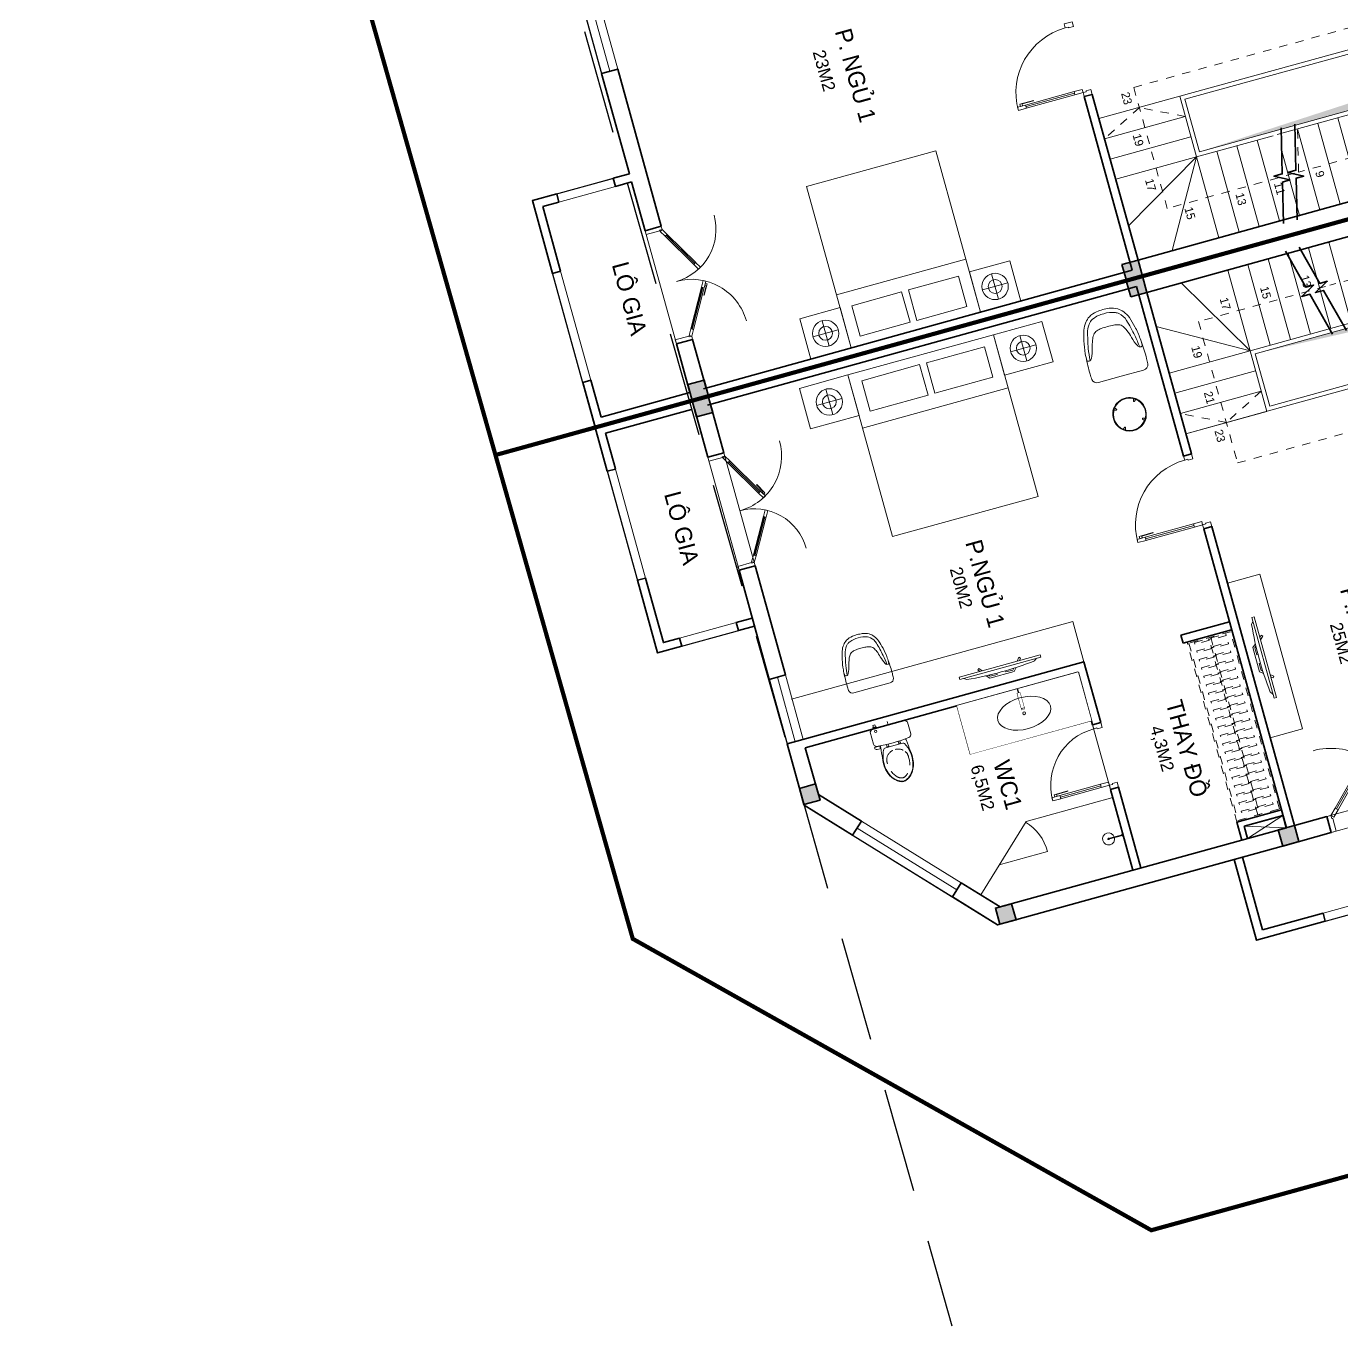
# Model space of a CAD drawing. Header units: metres. Extents: x 568336 to 569219, y 2065964 to 2066430.
# Drawn here: x 568446.15 to 568461.84, y 2066296.5 to 2066312 of the extents above; entities that cross this region are included whole.
import ezdxf

# ---------------------------------------------------------------- set-up
doc = ezdxf.new("R2010")
doc.units = ezdxf.units.M
for name, pattern in [('$AUDIT_BAD_LTYPE2', [0]), ('HIDDEN', [0.375, 0.25, -0.125]), ('HIDDEN2', [0.1875, 0.125, -0.0625]), ('X-5M-G-MB PHONGNGU$0$HIDDEN2', [0.1875, 0.125, -0.0625]), ('xref-thap C (mb tang 32-2)$0$HIDDEN', [0.375, 0.25, -0.125])]:
    doc.linetypes.add(name, pattern=pattern)
doc.layers.get('0').update_dxf_attribs({"linetype": 'CONTINUOUS'})
doc.layers.get('DEFPOINTS').update_dxf_attribs({"linetype": 'CONTINUOUS'})
doc.layers.add('-AREA', color=2, linetype='CONTINUOUS', plot=False)
for name, color, linetype, lineweight in [('-CONCRETE', 1, 'CONTINUOUS', 35), ('-DIM', 9, 'CONTINUOUS', 13), ('-DOOR', 137, 'CONTINUOUS', 9), ('-FURNITURE', 46, 'CONTINUOUS', 9), ('-HATCH', 8, 'CONTINUOUS', 5), ('-KH', 143, 'CONTINUOUS', 13), ('-LINE1', 7, 'CONTINUOUS', 18), ('-TEXT', 7, 'CONTINUOUS', 15), ('-WALL', 4, 'CONTINUOUS', 35), ('TEXT25', 2, 'CONTINUOUS', 13)]:
    doc.layers.add(name, color=color, linetype=linetype, lineweight=lineweight)
for name, color, linetype in [('-RANH GIOI LO DAT', 12, 'CONTINUOUS'), ('APOLIC', 7, 'CONTINUOUS'), ('RANHGIOI', 2, 'HIDDEN')]:
    doc.layers.add(name, color=color, linetype=linetype)
doc.styles.add('SVN_AVO_thuong', font='')
doc.styles.add('T1', font='', dxfattribs={"height": 200})
doc.styles.add('vnavanth', font='', dxfattribs={"width": 0.8})
doc.styles.get('SVN_AVO_thuong').set_extended_font_data('SVN-Avo')
doc.styles.get('T1').set_extended_font_data('VNgeometric Light')
doc.styles.get('vnavanth').set_extended_font_data('.VnAvantH')

# ---------------------------------------------------------------- blocks, each defined once
blk = doc.blocks.new('*U152')
at = {"linetype": '$AUDIT_BAD_LTYPE2'}
for p, q in [((70, 100), (70, 700)), ((90, 700), (90, 100))]:
    blk.add_line(p, q, dxfattribs=at)
for points in [[(50, 700), (90, 700), (90, 800), (50, 800), (50, 700)], [(50, 703), (50, 100)], [(50, 100), (90, 100), (90, 0), (50, 0), (50, 100)]]:
    blk.add_lwpolyline(points)
for points in [[(118, 595), (118, 764), (90, 764), (90, 736), (113, 736), (113, 595)], [(0, 0), (50, 0), (50, -40), (60, -40), (60, -100), (0, -100)], [(900, 0), (850, 0), (850, -40), (840, -40), (840, -100), (900, -100)]]:
    blk.add_lwpolyline(points, close=True)
at = {"linetype": '$AUDIT_BAD_LTYPE2', "ltscale": 0.3}
blk.add_arc((50, 0), 800, 0, 90, dxfattribs=at)
blk = doc.blocks.new('A$C8a974c9c')
for p, q in [((1750, 2957), (1750, 2643)), ((1593, 2800), (1908, 2800)), ((1343, 2500), (1343, 700)), ((1750, 243), (1750, 557)), ((1593, 400), (1908, 400))]:
    blk.add_line(p, q)
for points in [[(2000, 3100), (1500, 3100), (1500, 2500), (2000, 2500)], [(1891, 2360), (1514, 2360), (1514, 1643), (1891, 1643)], [(1891, 840), (1514, 840), (1514, 1558), (1891, 1558)], [(2000, 100), (1500, 100), (1500, 700), (2000, 700)]]:
    blk.add_lwpolyline(points, close=True)
blk.add_lwpolyline([(2000, 2500), (0, 2500), (0, 700), (2000, 700), (2000, 2500)])
for centre, radius in [((1750, 2800), 157), ((1750, 2800), 82.4), ((1750, 400), 157), ((1750, 400), 82.4)]:
    blk.add_circle(centre, radius)
blk = doc.blocks.new('XR.MB.LM123$0$tvi 1')
blk.add_lwpolyline([(29, 0), (29, -1000), (0, -1000), (0, 0)], close=True)
for points in [[(29, -50), (52, -81)], [(-24, -236), (-39, -252)], [(0, -285), (-39, -252)], [(0, -256), (-24, -236)], [(70, -315), (111, -350), (111, -650), (70, -685)], [(89, -446), (89, -360), (71, -345)], [(89, -446), (73, -446)], [(89, -554), (89, -640), (71, -655)], [(89, -554), (73, -554)], [(0, -715), (-39, -748)], [(-24, -764), (-39, -748)], [(0, -744), (-24, -764)], [(29, -950), (52, -919)]]:
    blk.add_lwpolyline(points)
blk.add_arc((-4025, -500), 4099, 354.1311, 5.8689)
blk = doc.blocks.new('*U173')
at = {"ltscale": 0.3}
for points in [[(883, 0, 0.414214), (50, 833, 0.414214)], [(883, 0, -0.414214), (1672, 789, -0.414214)]]:
    blk.add_lwpolyline(points, format="xyb", dxfattribs=at)
for points in [[(579, 338), (726, 423), (740, 399), (716, 384), (705, 404), (582, 333)], [(0, 0), (50, 0), (50, -40), (60, -40), (60, -246), (0, -246)], [(1722, 0), (1672, 0), (1672, -40), (1662, -40), (1662, -246), (1722, -246)]]:
    blk.add_lwpolyline(points, close=True)
for points in [[(685, 367), (705, 332), (792, 382), (772, 417), (685, 367)], [(1075, 344), (1055, 310), (969, 360), (989, 394), (1075, 344)], [(687, 368), (137, 50)], [(1073, 346), (1585, 50)], [(137, 50), (157, 15), (70, -35), (50, 0), (137, 50)], [(1585, 50), (1565, 15), (1652, -35), (1672, 0), (1585, 50)]]:
    blk.add_lwpolyline(points)
at = {"layer": 'APOLIC', "linetype": '$AUDIT_BAD_LTYPE2'}
for p, q in [((147, 33), (695, 349)), ((705, 332), (157, 15)), ((1055, 310), (1565, 15)), ((1575, 33), (1065, 327))]:
    blk.add_line(p, q, dxfattribs=at)
blk = doc.blocks.new('*U174')
at = {"linetype": '$AUDIT_BAD_LTYPE2'}
for p, q in [((135, 57), (559, 481)), ((573, 467), (149, 42))]:
    blk.add_line(p, q, dxfattribs=at)
for points in [[(547, 497), (121, 71)], [(545, 495), (573, 467), (644, 537), (616, 566), (545, 495)], [(121, 71), (149, 42), (78, -28), (50, 0), (121, 71)]]:
    blk.add_lwpolyline(points)
for points in [[(519, 372), (639, 492), (619, 512), (599, 492), (615, 476), (515, 376)], [(0, 0), (50, 0), (50, -40), (60, -40), (60, -199), (0, -199)], [(900, 0), (850, 0), (850, -40), (840, -40), (840, -199), (900, -199)]]:
    blk.add_lwpolyline(points, close=True)
at = {"linetype": '$AUDIT_BAD_LTYPE2', "ltscale": 0.3}
blk.add_arc((50, 0), 800, 0, 90, dxfattribs=at)
blk = doc.blocks.new('*U18')
at = {"linetype": '$AUDIT_BAD_LTYPE2'}
for p, q in [((70, 100), (70, 600)), ((90, 600), (90, 100))]:
    blk.add_line(p, q, dxfattribs=at)
for points in [[(50, 600), (90, 600), (90, 700), (50, 700), (50, 600)], [(50, 603), (50, 100)], [(50, 100), (90, 100), (90, 0), (50, 0), (50, 100)]]:
    blk.add_lwpolyline(points)
for points in [[(118, 495), (118, 664), (90, 664), (90, 636), (113, 636), (113, 495)], [(0, 0), (50, 0), (50, -40), (60, -40), (60, -100), (0, -100)], [(800, 0), (750, 0), (750, -40), (740, -40), (740, -100), (800, -100)]]:
    blk.add_lwpolyline(points, close=True)
at = {"linetype": '$AUDIT_BAD_LTYPE2', "ltscale": 0.3}
blk.add_arc((50, 0), 700, 0, 90, dxfattribs=at)
blk = doc.blocks.new('A$C5C575821')
at = {"layer": '-CONCRETE'}
h = blk.add_hatch(color=256, dxfattribs=at)
h.dxf.hatch_style = 1
h.paths.add_polyline_path([(0, 200), (0, 0), (200, 0), (200, 200)])
blk.add_lwpolyline([(0, 0), (200, 0), (200, 200), (0, 200)], close=True, dxfattribs=at)
blk = doc.blocks.new('A$C18251349')
at = {"layer": '-LINE1'}
for points in [[(900, 4650), (1000, 4650), (1000, 3150), (900, 3150)], [(1000, 2350), (900, 2350), (900, 850), (1000, 850)]]:
    blk.add_lwpolyline(points, close=True, dxfattribs=at)
at = {"layer": '-WALL'}
for p, q in [((0, 5500), (1000, 5500)), ((0, 5500), (0, 5400)), ((1000, 4650), (1000, 5500)), ((0, 5400), (900, 5400)), ((900, 4650), (900, 5400)), ((900, 4650), (1000, 4650)), ((1000, 4650), (910, 4650)), ((900, 3150), (1000, 3150)), ((900, 3150), (900, 2350)), ((1000, 3150), (1000, 2350)), ((900, 2350), (1000, 2350)), ((900, 850), (1000, 850)), ((900, 850), (900, 100)), ((1000, 850), (1000, 0)), ((900, 100), (0, 100)), ((0, 100), (0, 0)), ((0, 0), (1000, 0))]:
    blk.add_line(p, q, dxfattribs=at)
blk = doc.blocks.new('A$C18091ED7')
for p, q in [((0, -42), (0, 0)), ((146, -27), (179, -27)), ((146, -27), (146, -30)), ((146, -30), (166, -30)), ((153, -37), (146, -30)), ((152, 0), (152, -27)), ((152, 0), (179, 0)), ((153, -37), (166, -37)), ((153, -40), (153, -37)), ((153, -40), (178, -40)), ((153, -40), (178, -40)), ((153, -40), (153, -42)), ((185, -30), (166, -30)), ((178, -37), (166, -37)), ((185, -30), (178, -37)), ((178, -37), (178, -40)), ((178, -40), (178, -42)), ((179, 0), (179, -27)), ((179, -27), (185, -27)), ((185, -27), (185, -30)), ((-83, -267), (-83, -300)), ((-83, -278), (-83, -288)), ((-61, -290), (-83, -290)), ((-63, -265), (-81, -265)), ((-61, -267), (-61, -300)), ((61, -267), (61, -300)), ((61, -290), (83, -290)), ((63, -265), (81, -265)), ((83, -267), (83, -300)), ((83, -278), (83, -288)), ((165, -262), (165, -290)), ((168, -260), (228, -260)), ((168, -292), (207, -292)), ((231, -274), (231, -262))]:
    blk.add_line(p, q)
for points in [[(230, -219, -0.137407), (225, -235), (222, -241, -0.236081), (198, -255, -0.051961), (-198, -255, -0.236081), (-222, -241), (-225, -235, -0.137407), (-230, -219), (-230, -72, -0.198912), (-226, -63), (-209, -46, -0.198912), (-200, -42), (0, -42), (200, -42, -0.198912), (209, -46), (226, -63, -0.198912), (230, -72)], [(144, -619, -0.212405), (26, -734, -0.027685), (-1, -739, -0.022279), (-26, -734, -0.212405), (-144, -619, -0.142796), (-167, -428, -0.093005), (-128, -309, -0.256439), (-111, -300), (0, -300), (111, -300, -0.256439), (128, -309, -0.093005), (167, -428, -0.142796)]]:
    blk.add_lwpolyline(points, format="xyb", close=True)
at = {"linetype": 'xref-thap C (mb tang 32-2)$0$HIDDEN', "ltscale": 100}
blk.add_lwpolyline([(61, -669, -0.199031), (0, -699, -0.199031), (-61, -669, -0.218924), (-132, -478, -0.153791), (-112, -404, -0.236701), (0, -348, -0.236701), (112, -404, -0.153791), (132, -478, -0.218924)], format="xyb", close=True, dxfattribs=at)
blk.add_circle((166, -78), 13.9)
for centre, radius, start, end in [((-81, -267), 1.98, 90, 180), ((-63, -267), 1.98, 0, 90), ((63, -267), 1.98, 90, 180), ((81, -267), 1.98, 0, 90), ((168, -262), 2.47, 90, 180), ((168, -290), 2.47, 180, 270), ((207, -277), 15.5, 270, 306.4659), ((168, -225), 80.1, 306.4659, 320.3123), ((228, -274), 2.47, 320.3123, 0)]:
    blk.add_arc(centre, radius, start, end)
for points in [[(-156, -259), (-157, -267), (-164, -328), (-169, -385), (-184, -528), (-136, -679), (-50, -735), (-20, -741), (0, -744)], [(156, -259), (157, -267), (164, -328), (169, -385), (184, -528), (136, -679), (50, -735), (20, -741), (0, -744)]]:
    blk.add_open_spline(points, degree=3, knots=[130.613938, 130.613938, 130.613938, 130.613938, 152.852109, 311.129351, 417.703951, 561.383393, 697.692632, 710.812262, 710.812262, 710.812262, 710.812262])
blk = doc.blocks.new('A$Cbeb9f07c')
for points in [[(242, 68), (242, 75), (72, 76), (72, 68)], [(252, 58), (252, 86), (242, 86), (242, 58)]]:
    blk.add_lwpolyline(points, close=True)
for radius, start, end in [(72, 2.78, 357.1987), (8.35, 24.8249, 335.1538)]:
    blk.add_arc((72, 72), radius, start, end)
blk = doc.blocks.new('*U228')
at = {"linetype": 'X-5M-G-MB PHONGNGU$0$HIDDEN2'}
for points in [[(0, 600), (0, 0), (2433, 0), (2433, 600)], [(2413, 580), (2413, 20), (20, 20), (20, 580)], [(2413, 287), (2413, 313), (20, 313), (20, 287)], [(114, 319), (109, 319), (109, 280), (114, 280)], [(228, 319), (223, 319), (223, 280), (228, 280)], [(342, 319), (337, 319), (337, 280), (342, 280)], [(456, 319), (451, 319), (451, 280), (456, 280)], [(570, 319), (565, 319), (565, 280), (570, 280)], [(684, 319), (679, 319), (679, 280), (684, 280)], [(798, 319), (793, 319), (793, 280), (798, 280)], [(912, 319), (907, 319), (907, 280), (912, 280)], [(1026, 319), (1021, 319), (1021, 280), (1026, 280)], [(1140, 319), (1135, 319), (1135, 280), (1140, 280)], [(1254, 319), (1249, 319), (1249, 280), (1254, 280)], [(1368, 319), (1363, 319), (1363, 280), (1368, 280)], [(1482, 319), (1477, 319), (1477, 280), (1482, 280)], [(1596, 319), (1591, 319), (1591, 280), (1596, 280)], [(1710, 319), (1705, 319), (1705, 280), (1710, 280)], [(1824, 319), (1819, 319), (1819, 280), (1824, 280)], [(1938, 319), (1933, 319), (1933, 280), (1938, 280)], [(2052, 319), (2047, 319), (2047, 280), (2052, 280)], [(2166, 319), (2161, 319), (2161, 280), (2166, 280)], [(2280, 319), (2275, 319), (2275, 280), (2280, 280)], [(2394, 319), (2389, 319), (2389, 280), (2394, 280)]]:
    blk.add_lwpolyline(points, close=True, dxfattribs=at)
for points in [[(122, 313), (122, 515), (100, 515), (100, 313)], [(236, 313), (236, 515), (214, 515), (214, 313)], [(350, 313), (350, 515), (328, 515), (328, 313)], [(464, 313), (464, 515), (442, 515), (442, 313)], [(578, 313), (578, 515), (556, 515), (556, 313)], [(692, 313), (692, 515), (670, 515), (670, 313)], [(806, 313), (806, 515), (784, 515), (784, 313)], [(920, 313), (920, 515), (898, 515), (898, 313)], [(1034, 313), (1034, 515), (1012, 515), (1012, 313)], [(1148, 313), (1148, 515), (1126, 515), (1126, 313)], [(1262, 313), (1262, 515), (1240, 515), (1240, 313)], [(1376, 313), (1376, 515), (1354, 515), (1354, 313)], [(1490, 313), (1490, 515), (1468, 515), (1468, 313)], [(1604, 313), (1604, 515), (1582, 515), (1582, 313)], [(1718, 313), (1718, 515), (1696, 515), (1696, 313)], [(1832, 313), (1832, 515), (1810, 515), (1810, 313)], [(1946, 313), (1946, 515), (1924, 515), (1924, 313)], [(2060, 313), (2060, 515), (2038, 515), (2038, 313)], [(2174, 313), (2174, 515), (2152, 515), (2152, 313)], [(2288, 313), (2288, 515), (2266, 515), (2266, 313)], [(2402, 313), (2402, 515), (2380, 515), (2380, 313)], [(100, 287), (100, 92), (122, 92), (122, 287)], [(214, 287), (214, 92), (236, 92), (236, 287)], [(328, 287), (328, 92), (350, 92), (350, 287)], [(442, 287), (442, 92), (464, 92), (464, 287)], [(556, 287), (556, 92), (578, 92), (578, 287)], [(670, 287), (670, 92), (692, 92), (692, 287)], [(784, 287), (784, 92), (806, 92), (806, 287)], [(898, 287), (898, 92), (920, 92), (920, 287)], [(1012, 287), (1012, 92), (1034, 92), (1034, 287)], [(1126, 287), (1126, 92), (1148, 92), (1148, 287)], [(1240, 287), (1240, 92), (1262, 92), (1262, 287)], [(1354, 287), (1354, 92), (1376, 92), (1376, 287)], [(1468, 287), (1468, 92), (1490, 92), (1490, 287)], [(1582, 287), (1582, 92), (1604, 92), (1604, 287)], [(1696, 287), (1696, 92), (1718, 92), (1718, 287)], [(1810, 287), (1810, 92), (1832, 92), (1832, 287)], [(1924, 287), (1924, 92), (1946, 92), (1946, 287)], [(2038, 287), (2038, 92), (2060, 92), (2060, 287)], [(2152, 287), (2152, 92), (2174, 92), (2174, 287)], [(2266, 287), (2266, 92), (2288, 92), (2288, 287)], [(2380, 287), (2380, 92), (2402, 92), (2402, 287)]]:
    blk.add_lwpolyline(points, dxfattribs=at)
blk = doc.blocks.new('Sink_Cicle')
blk.add_lwpolyline([(17, -50), (-17, -50), (-18, -252), (17, -252)], close=True)
blk.add_circle((0, -300), 17.5)
at = {"layer": 'DEFPOINTS'}
blk.add_line((0, -100), (0, 0), dxfattribs=at)
blk.add_wipeout([(17, -50), (-17, -50), (-18, -252), (17, -252)])
at = {"layer": '-FURNITURE', "linetype": 'Continuous'}
blk.add_ellipse((0, -300), major_axis=(-325, 0), ratio=0.584615, dxfattribs=at)
blk.add_line((-18, -237), (17, -237))
blk = doc.blocks.new('*U227')
at = {"ltscale": 300}
blk.add_lwpolyline([(0, 0), (1500, 0), (1500, -600), (0, -600)], close=True, dxfattribs=at)
blk.add_wipeout([(0, 0), (1500, 0), (1500, -600), (0, -600)], dxfattribs=at)
blk.add_blockref('Sink_Cicle', (750, 0), dxfattribs=at)
blk = doc.blocks.new('A$C7D524948')
at = {"layer": '-FURNITURE'}
for points in [[(0, 825, 0.023749), (-77, 820, 0.11104), (-175, 786, 0.085168), (-235, 733, 0.08855), (-282, 649, 0.027906), (-316, 526, 0.028342), (-340, 373, 0.04712), (-341, 283, 0.513527), (-285, 300, 0.059578), (-243, 414, -0.034465), (-213, 507, -0.059277), (-183, 564, -0.166146), (-133, 600, -0.052564), (-76, 612, -0.028554), (0, 615, -3.543335)], [(0, 825, -0.023749), (77, 820, -0.11104), (175, 786, -0.085168), (235, 733, -0.08855), (282, 649, -0.027906), (316, 526, -0.028342), (340, 373, -0.04712), (341, 283, -0.513527), (285, 300, -0.059578), (243, 414, 0.034465), (213, 507, 0.059277), (183, 564, 0.166146), (133, 600, 0.052564), (76, 612, 0.028554), (0, 615, 3.543335)], [(-1, 774, 0.105584), (-138, 751, 0.083976), (-176, 728, 0.149302), (-241, 626, 0.024909), (-289, 424, 0.026439), (-307, 278, -0.886333)], [(-1, 774, -0.105584), (137, 751, -0.083976), (175, 728, -0.149302), (240, 626, -0.024909), (288, 424, -0.026439), (305, 278, 0.886333)], [(-343, 328, 0.022671), (-350, 124, 0.012122), (-346, 57, 0.405508), (-279, 0), (0, 0)], [(343, 328, -0.022671), (350, 124, -0.012122), (346, 57, -0.405508), (279, 0), (0, 0)]]:
    blk.add_lwpolyline(points, format="xyb", dxfattribs=at)
blk = doc.blocks.new('tbl1')
at = {"layer": '-FURNITURE'}
for points in [[(-20, 199), (-20, 202), (20, 202), (20, 199), (0, 200)], [(-202, -20), (-202, 20), (-199, 20), (-200, 0), (-199, -20)], [(202, -20), (199, -20), (200, 0), (200, 20), (202, 20)], [(20, -202), (-20, -202), (-20, -199), (0, -200), (20, -199)]]:
    blk.add_hatch(color=256, dxfattribs=at).paths.add_polyline_path(points, flags=0)
at = {"layer": '-FURNITURE', "flags": 128}
for points in [[(-20, 199), (-20, 202), (0, 202), (20, 202), (20, 199)], [(-202, 0), (-202, 20), (-199, 20)], [(202, 0), (202, 20), (199, 20)], [(-20, -199), (-20, -202), (0, -202), (20, -202), (20, -199)]]:
    blk.add_lwpolyline(points, dxfattribs=at)
for points in [[(15, 193), (-15, 193), (-5, 163), (0, 163), (5, 163)], [(-193, -15), (-193, 15), (-163, 5), (-163, 0), (-163, -5)], [(193, -15), (193, 15), (163, 5), (163, 0), (163, -5)], [(15, -193), (-15, -193), (-5, -163), (0, -163), (5, -163)]]:
    blk.add_lwpolyline(points, close=True, dxfattribs=at)
at = {"layer": '-FURNITURE'}
for radius in [200, 193]:
    blk.add_circle((0, 0), radius, dxfattribs=at)
for start, end in [(90, 270), (270, 90)]:
    blk.add_arc((0, 0), 200, start, end, dxfattribs=at)
blk = doc.blocks.new('M37-T2')
at = {"layer": '-HATCH', "true_color": 0x8c8896}
h = blk.add_hatch(color=252, dxfattribs=at)
h.dxf.hatch_style = 1
h.paths.add_polyline_path([(197623, -1359026), (196973, -1359026), (196973, -1361426), (197071, -1359195)])
at = {"layer": '-DOOR'}
for p, q in [((197823, -1367848), (196423, -1367848)), ((197823, -1368048), (196423, -1368048))]:
    blk.add_line(p, q, dxfattribs=at)
blk.add_lwpolyline([(202258, -1366635), (201231, -1367586), (201095, -1367439), (202123, -1366488)], close=True, dxfattribs=at)
for points in [[(202191, -1366561), (201163, -1367512)], [(199174, -1367848), (199974, -1367848)], [(199973, -1368048), (199173, -1368048)], [(199174, -1367948), (199974, -1367948)]]:
    blk.add_lwpolyline(points, dxfattribs=at)
at = {"layer": '-FURNITURE', "elevation": 0}
blk.add_lwpolyline([(201437, -1362074), (199522, -1362075), (199522, -1362475), (201437, -1362475)], close=True, dxfattribs=at)
at = {"layer": '-FURNITURE'}
for points in [[(202373, -1363056), (202523, -1362575)], [(202373, -1362576), (202523, -1363056)], [(199973, -1364375), (199473, -1364375), (199473, -1367857)], [(201623, -1364475), (201623, -1365546), (202323, -1366302)], [(202038, -1365995), (202038, -1365395)]]:
    blk.add_lwpolyline(points, dxfattribs=at)
blk.add_arc((202038, -1365995), 600, 90, 132.7874, dxfattribs=at)
at = {"layer": '-HATCH', "elevation": 0}
blk.add_lwpolyline([(202723, -1361174), (202523, -1361174), (202523, -1362074), (202723, -1362074)], close=True, dxfattribs=at)
at = {"layer": '-KH', "linetype": 'HIDDEN2', "ltscale": 5}
for points in [[(196423, -1360402), (196423, -1361976), (198173, -1361976), (198173, -1358476), (196423, -1358476), (196423, -1360351)], [(197423, -1361476), (197673, -1361976), (197423, -1362475)]]:
    blk.add_lwpolyline(points, dxfattribs=at)
at = {"layer": '-LINE1'}
for p, q in [((196923, -1361476), (196923, -1358976)), ((197673, -1361426), (197673, -1358976)), ((196973, -1361426), (196973, -1359026)), ((197623, -1361426), (197623, -1359026)), ((196923, -1361476), (195923, -1362053)), ((196923, -1361476), (196346, -1362476)), ((196923, -1361476), (197673, -1361476)), ((196923, -1362476), (196923, -1361476)), ((196973, -1361426), (197623, -1361426)), ((197173, -1361476), (197173, -1362476)), ((197173, -1362476), (197173, -1361476)), ((197423, -1361476), (197423, -1362476)), ((197423, -1362476), (197423, -1361476)), ((197673, -1362476), (197673, -1361426)), ((197673, -1361476), (197673, -1362476)), ((195923, -1362476), (197673, -1362476))]:
    blk.add_line(p, q, dxfattribs=at)
at = {"layer": '-LINE1', "lineweight": 18}
for p, q in [((196923, -1360226), (195923, -1360226)), ((196923, -1360476), (195923, -1360476)), ((196923, -1360726), (195923, -1360726)), ((196923, -1360976), (195923, -1360976)), ((196923, -1361226), (195923, -1361226)), ((196923, -1361476), (195923, -1361476))]:
    blk.add_line(p, q, dxfattribs=at)
at = {"layer": '-LINE1'}
for points in [[(198414, -1368948), (198414, -1368248)], [(198514, -1368248), (198514, -1368948)], [(196265, -1369148), (197615, -1369148)], [(197615, -1369248), (196264, -1369248)]]:
    blk.add_lwpolyline(points, dxfattribs=at)
at = {"layer": '-RANH GIOI LO DAT', "linetype": 'HIDDEN', "ltscale": 10, "const_width": 50}
blk.add_lwpolyline([(195723, -1350275), (195723, -1370482), (201723, -1370442), (206723, -1365408), (206723, -1350275)], close=True, dxfattribs=at)
at = {"layer": '-WALL'}
for p, q in [((195723, -1352275), (195723, -1369248)), ((195923, -1362476), (195923, -1357975)), ((202523, -1362074, 0), (202723, -1362074, 0)), ((202723, -1362074), (202724, -1362676)), ((195823, -1362575), (197923, -1362575)), ((195823, -1362575), (195823, -1367885)), ((195923, -1362475), (197923, -1362475)), ((197923, -1362475), (197923, -1362575)), ((198823, -1362475), (202523, -1362475)), ((198823, -1362475), (198823, -1362575)), ((198823, -1362575), (202523, -1362575)), ((199973, -1362575), (199973, -1363175)), ((200073, -1363175), (200073, -1362575)), ((202303, -1363126), (202303, -1362576)), ((202303, -1362576), (202523, -1362576)), ((202373, -1363056), (202373, -1362576)), ((202523, -1362575), (202523, -1366117)), ((202723, -1362575), (202723, -1366205)), ((202373, -1363056), (202373, -1362646)), ((202523, -1363056), (202373, -1363056)), ((199973, -1363175), (200073, -1363175)), ((202303, -1363126), (202523, -1363126)), ((199973, -1368048), (199973, -1364375)), ((199973, -1364375), (200723, -1364375)), ((200073, -1367853), (200073, -1364475)), ((200073, -1364475), (200723, -1364475)), ((202523, -1366117), (202123, -1366488)), ((202723, -1366205), (202258, -1366635)), ((200732, -1368048), (201231, -1367586)), ((195824, -1367848), (196423, -1367848)), ((197823, -1367848), (199174, -1367848)), ((199173, -1368048), (199174, -1367848)), ((195823, -1368048), (196423, -1368048)), ((197823, -1368048), (199173, -1368048)), ((199973, -1368048), (200732, -1368048)), ((195823, -1368085), (195823, -1369148)), ((198414, -1368248), (198514, -1368248)), ((198514, -1368948), (198414, -1368948)), ((196264, -1369148), (195823, -1369148)), ((196264, -1369248), (196265, -1369148)), ((197615, -1369148), (197614, -1369248)), ((196264, -1369248), (195723, -1369248)), ((198514, -1369248), (197614, -1369248))]:
    blk.add_line(p, q, dxfattribs=at)
for points in [[(196995, -1360304), (196462, -1360438), (196462, -1360539), (196369, -1360367), (196369, -1360461), (195889, -1360581)], [(196995, -1360475), (196462, -1360608), (196462, -1360709), (196369, -1360537), (196369, -1360631), (195889, -1360751)], [(201523, -1364375), (202523, -1364375)], [(201523, -1364475), (201523, -1364375)], [(201523, -1364475), (202523, -1364475)], [(202258, -1366635), (202123, -1366488)], [(200073, -1367853), (200653, -1367848), (201095, -1367439)], [(201231, -1367586), (201095, -1367439)], [(196423, -1368048), (196423, -1367848)], [(197823, -1368048), (197823, -1367848)], [(198414, -1368248), (198414, -1368048)], [(198514, -1368248), (198514, -1368048)], [(197615, -1369148), (198414, -1369148), (198414, -1368948)], [(198514, -1369248), (198514, -1368948)]]:
    blk.add_lwpolyline(points, dxfattribs=at)
at = {"layer": '-WALL', "elevation": 0}
blk.add_lwpolyline([(202523, -1362074), (202523, -1362475)], dxfattribs=at)
at = {"layer": '-DOOR'}
for name, p, rotation in [('*U174', (202523, -1362073, 0), 90.00000000000001), ('*U152', (198823, -1362575), 180), ('*U18', (201523, -1364475), 180)]:
    blk.add_blockref(name, p, dxfattribs=dict(at, rotation=rotation))
at = {"layer": '-DOOR', "xscale": 0.8130081300813008, "yscale": 0.8130081300813008, "zscale": 0.8130081300813008}
blk.add_blockref('*U173', (196423, -1367848), dxfattribs=at)
at = {"layer": '-FURNITURE', "extrusion": (0, 0, -1), "xscale": -1, "rotation": 90.00368972240832}
blk.add_blockref('XR.MB.LM123$0$tvi 1', (-200994, -1362276), dxfattribs=at)
at = {"layer": '-FURNITURE', "extrusion": (0, 0, -1), "xscale": 0.916666666665974, "yscale": 0.916666666665974, "zscale": -0.916666666665974}
blk.add_blockref('*U228', (-202303, -1363126), dxfattribs=at)
at = {"layer": '-FURNITURE'}
for name, p, rotation in [('A$C7D524948', (196806, -1363039), 89.99999999999802), ('A$C8a974c9c', (197923, -1363675), 180)]:
    blk.add_blockref(name, p, dxfattribs=dict(at, rotation=rotation))
at = {"layer": '-FURNITURE', "xscale": -1}
for name, p, rotation in [('A$Cbeb9f07c', (202015, -1364727), 270), ('A$C18091ED7', (200031, -1366825), 90)]:
    blk.add_blockref(name, p, dxfattribs=dict(at, rotation=rotation))
at = {"layer": '-FURNITURE', "extrusion": (0, 0, -1), "rotation": 179.9963102775916}
blk.add_blockref('XR.MB.LM123$0$tvi 1', (-199752, -1365857), dxfattribs=at)
at = {"layer": '-FURNITURE', "xscale": -0.8, "yscale": 0.8, "zscale": 0.8, "rotation": 89.99999999999184}
blk.add_blockref('A$C7D524948', (199598, -1366894), dxfattribs=at)
at = {"layer": '-WALL'}
blk.add_blockref('A$C18251349', (202723, -1363275), dxfattribs=at)
at = {"layer": '-WALL', "xscale": -1}
for p in [(195923, -1362676), (202723, -1362676), (202723, -1366176), (195923, -1368048), (200723, -1368048)]:
    blk.add_blockref('A$C5C575821', p, dxfattribs=at)
at = {"layer": '-WALL', "rotation": 325.8780802515367}
blk.add_blockref('tbl1', (197270, -1363063), dxfattribs=at)
at = {"layer": '-TEXT', "style": 'T1'}
for s, p in [('13', (196228, -1360661)), ('15', (196228, -1361161)), ('17', (196228, -1361661)), ('19', (196693, -1362141)), ('21', (197258, -1362141)), ('23', (197731, -1362141))]:
    blk.add_text(s, height=100, rotation=0, dxfattribs=at).set_placement(p)
at = {"layer": '-TEXT', "color": 2, "style": 'vnavanth'}
for s, p in [('p.kh¸ch', (199954, -1361202, 0)), ('thay ®å', (200702, -1363566)), ('p.ngñ 1', (198222, -1365361)), ('wc1', (200847, -1365740))]:
    blk.add_text(s, height=200, dxfattribs=at).set_placement(p)
at = {"layer": 'TEXT25'}
for s, height, rotation, style, p in [('25M2', 150, 0, 'T1', (200324, -1361430, 0)), ('4,3M2', 150, 0, 'T1', (200939, -1363825)), ('20M2', 150, 0, 'T1', (198478, -1365624)), ('6,5M2', 150, 0, 'T1', (200818, -1366013)), ('LÔ GIA', 200, 359.5652, 'SVN_AVO_thuong', (196707, -1368669))]:
    blk.add_text(s, height=height, rotation=rotation, dxfattribs=dict(at, style=style)).set_placement(p)
at = {"layer": '-FURNITURE', "extrusion": (0, 0, -1), "zscale": -1, "rotation": 270}
blk.add_blockref('*U227', (-200073, -1364475), dxfattribs=at)
at = {"layer": '-AREA'}
blk.add_lwpolyline([(195723, -1369248), (198514, -1369248), (198514, -1368048), (200732, -1368048), (202723, -1366205), (202723, -1363275), (203723, -1363275), (203723, -1357775), (202723, -1357775), (202723, -1352275), (195723, -1352275)], close=True, dxfattribs=at)
at = {"layer": '-DOOR'}
blk.add_lwpolyline([(201523, -1364475), (200723, -1364475)], dxfattribs=at)
at = {"layer": '-WALL'}
blk.add_lwpolyline([(200723, -1364475), (200723, -1364375)], dxfattribs=at)
blk = doc.blocks.new('G1600')
for p, q in [((137477, -212827), (139077, -212827)), ((137228, -213392), (137228, -213077)), ((139326, -213392), (139326, -213077)), ((137385, -213234), (137070, -213234)), ((139169, -213234), (139484, -213234))]:
    blk.add_line(p, q)
blk.add_lwpolyline([(137477, -213484), (137477, -211484), (139077, -211484), (139077, -213484), (137477, -213484)])
for points in [[(136977, -213484), (136977, -212984), (137477, -212984), (137477, -213484)], [(137617, -213375), (137617, -212999), (138235, -212999), (138235, -213375)], [(138937, -213375), (138937, -212999), (138320, -212999), (138320, -213375)], [(139577, -213484), (139577, -212984), (139077, -212984), (139077, -213484)]]:
    blk.add_lwpolyline(points, close=True)
for centre, radius in [((137228, -213234), 157), ((137228, -213234), 82.4), ((139326, -213234), 157), ((139326, -213234), 82.4)]:
    blk.add_circle(centre, radius)
blk = doc.blocks.new('M38-T2')
at = {"layer": '-HATCH', "true_color": 0x8c8896}
h = blk.add_hatch(color=252, dxfattribs=at)
h.dxf.hatch_style = 1
h.paths.add_polyline_path([(203030, -1425722), (203680, -1425722), (203680, -1428122), (203583, -1425891)])
at = {"layer": '-AREA'}
blk.add_lwpolyline([(204930, -1435945), (202122, -1435945), (202122, -1434745), (197931, -1434745), (197929, -1429672), (196930, -1429672), (196930, -1424172), (197930, -1424172), (197930, -1418971), (204930, -1418971)], close=True, dxfattribs=at)
at = {"layer": '-DOOR'}
blk.add_lwpolyline([(199180, -1434545), (200880, -1434545), (200880, -1434745), (199180, -1434745)], close=True, dxfattribs=at)
for points in [[(199180, -1434645), (200880, -1434645)], [(202826, -1434745), (204226, -1434745)]]:
    blk.add_lwpolyline(points, dxfattribs=at)
at = {"layer": '-KH', "linetype": 'HIDDEN2', "ltscale": 5}
blk.add_line((204230, -1427047), (203730, -1426922), dxfattribs=at)
for points in [[(204230, -1427099), (204230, -1428672), (202731, -1428672), (202731, -1425172), (204230, -1425172), (204230, -1427047)], [(203230, -1428172), (202981, -1428672), (203230, -1429172)]]:
    blk.add_lwpolyline(points, dxfattribs=at)
at = {"layer": '-LINE1'}
for p, q in [((202980, -1428172), (202980, -1425672)), ((203030, -1428122), (203030, -1425722)), ((203680, -1428122), (203680, -1425722)), ((203730, -1427172), (203730, -1425672)), ((203730, -1428172), (203730, -1427224)), ((203680, -1428122), (203030, -1428122)), ((203730, -1428172), (202980, -1428172)), ((202980, -1429172), (202980, -1428172)), ((203230, -1428172), (203230, -1429172)), ((203230, -1429172), (203230, -1428172)), ((203480, -1428172), (203480, -1429172)), ((203480, -1429172), (203480, -1428172)), ((203730, -1429172), (203730, -1428172)), ((203730, -1428172), (204730, -1428750)), ((203730, -1428172), (204307, -1429172))]:
    blk.add_line(p, q, dxfattribs=at)
at = {"layer": '-LINE1', "lineweight": 18}
for p, q in [((203730, -1426422), (204730, -1426422)), ((203730, -1426672), (204730, -1426672)), ((203730, -1426922), (204730, -1426922)), ((203936, -1427172), (204730, -1427172)), ((203730, -1427422), (204730, -1427422)), ((203730, -1427672), (204730, -1427672)), ((203730, -1427922), (204730, -1427922)), ((203730, -1428172), (204730, -1428172))]:
    blk.add_line(p, q, dxfattribs=at)
at = {"layer": '-LINE1'}
for points in [[(202122, -1434945), (202122, -1435645)], [(202222, -1435645), (202222, -1434945)], [(204372, -1435845), (203022, -1435845)], [(203022, -1435945), (204372, -1435945)]]:
    blk.add_lwpolyline(points, dxfattribs=at)
at = {"layer": '-RANH GIOI LO DAT', "linetype": 'HIDDEN', "ltscale": 10, "const_width": 50}
blk.add_lwpolyline([(195930, -1416971), (195930, -1437240), (204930, -1437179), (204930, -1416971)], close=True, dxfattribs=at)
at = {"layer": '-WALL'}
for p, q in [((204930, -1434778), (204930, -1418971)), ((204730, -1429172), (202680, -1429172)), ((202680, -1429172), (202680, -1429272)), ((204830, -1429272), (202680, -1429272)), ((204830, -1434579), (204830, -1429272)), ((200880, -1434545), (202826, -1434545)), ((204226, -1434545), (204831, -1434545)), ((200880, -1434745), (202122, -1434745)), ((202122, -1434945), (202122, -1434745)), ((202222, -1434745), (202826, -1434745)), ((202222, -1434945), (202222, -1434745)), ((204226, -1434745), (204830, -1434745)), ((204830, -1434745), (204830, -1435845)), ((204930, -1434745), (204930, -1435945)), ((202122, -1434945), (202222, -1434945)), ((202222, -1435645), (202122, -1435645)), ((202122, -1435945), (202122, -1435645)), ((202222, -1435845), (202222, -1435645)), ((203022, -1435845), (202222, -1435845)), ((203022, -1435945), (203022, -1435845)), ((204373, -1435845), (204372, -1435945)), ((204830, -1435845), (204373, -1435845)), ((203022, -1435945), (202122, -1435945)), ((204922, -1435945), (204372, -1435945))]:
    blk.add_line(p, q, dxfattribs=at)
at = {"layer": '-WALL', "linetype": 'Continuous', "ltscale": 10}
blk.add_line((204730, -1429172), (204730, -1424671), dxfattribs=at)
at = {"layer": '-WALL'}
for points in [[(203666, -1426938), (204199, -1427071), (204199, -1427172), (204292, -1427001), (204292, -1427095), (204772, -1427215)], [(203666, -1427108), (204199, -1427241), (204199, -1427343), (204292, -1427171), (204292, -1427265), (204772, -1427385)], [(200880, -1434745), (200880, -1434545)], [(202826, -1434745), (202826, -1434545)], [(204226, -1434745), (204226, -1434545)]]:
    blk.add_lwpolyline(points, dxfattribs=at)
at = {"layer": '-DOOR', "rotation": 180}
blk.add_blockref('*U152', (202680, -1429272), dxfattribs=at)
at = {"layer": '-DOOR', "xscale": -0.8130081300813008, "yscale": 0.8130081300813008, "zscale": 0.8130081300813009, "rotation": 359.9999711018681}
blk.add_blockref('*U173', (204226, -1434545), dxfattribs=at)
at = {"layer": '-FURNITURE', "xscale": -1, "rotation": 90}
blk.add_blockref('G1600', (-8654, -1293671), dxfattribs=at)
at = {"layer": '-WALL'}
blk.add_blockref('A$C5C575821', (204730, -1429372), dxfattribs=at)
at = {"layer": '-WALL', "rotation": 359.6113596927458}
blk.add_blockref('A$C5C575821', (204730, -1434743), dxfattribs=at)
at = {"layer": '-TEXT', "style": 'T1'}
for s, p in [('9', (204283, -1426857)), ('11', (204282, -1427367)), ('13', (204282, -1427844)), ('15', (204282, -1428476)), ('23', (202760, -1428838)), ('19', (203276, -1428838)), ('17', (203831, -1428838))]:
    blk.add_text(s, height=100, rotation=360, dxfattribs=at).set_placement(p)
at = {"layer": 'TEXT25'}
for s, height, rotation, style, p in [('P. NGỦ 1', 200, 0, 'SVN_AVO_thuong', (201135, -1431932)), ('23M2', 150, 0, 'T1', (201303, -1432252)), ('LÔ GIA', 200, 359.6114, 'SVN_AVO_thuong', (203109, -1435237))]:
    blk.add_text(s, height=height, rotation=rotation, dxfattribs=dict(at, style=style)).set_placement(p)

msp = doc.modelspace()

# ---------------------------------------------------------------- block references
at = {"layer": '-DIM', "xscale": 0.001, "yscale": 0.001, "zscale": 0.001, "rotation": 285.4590240793914}
msp.add_blockref('M37-T2', (569720.472, 2066860.828), dxfattribs=at)

# ---------------------------------------------------------------- next in the draw order: block references
at = {"layer": '-DIM', "xscale": 0.001, "yscale": 0.001, "zscale": 0.001, "rotation": 285.4590240775414}
msp.add_blockref('M38-T2', (569782.302, 2066887.48), dxfattribs=at)

# ---------------------------------------------------------------- next in the draw order: linework, layer by layer
at = {"layer": 'RANHGIOI', "color": 12, "ltscale": 5}
msp.add_line((568446.146, 2066335.387), (568457.186, 2066296.497), dxfattribs=at)

doc.saveas('drawing.dxf')
